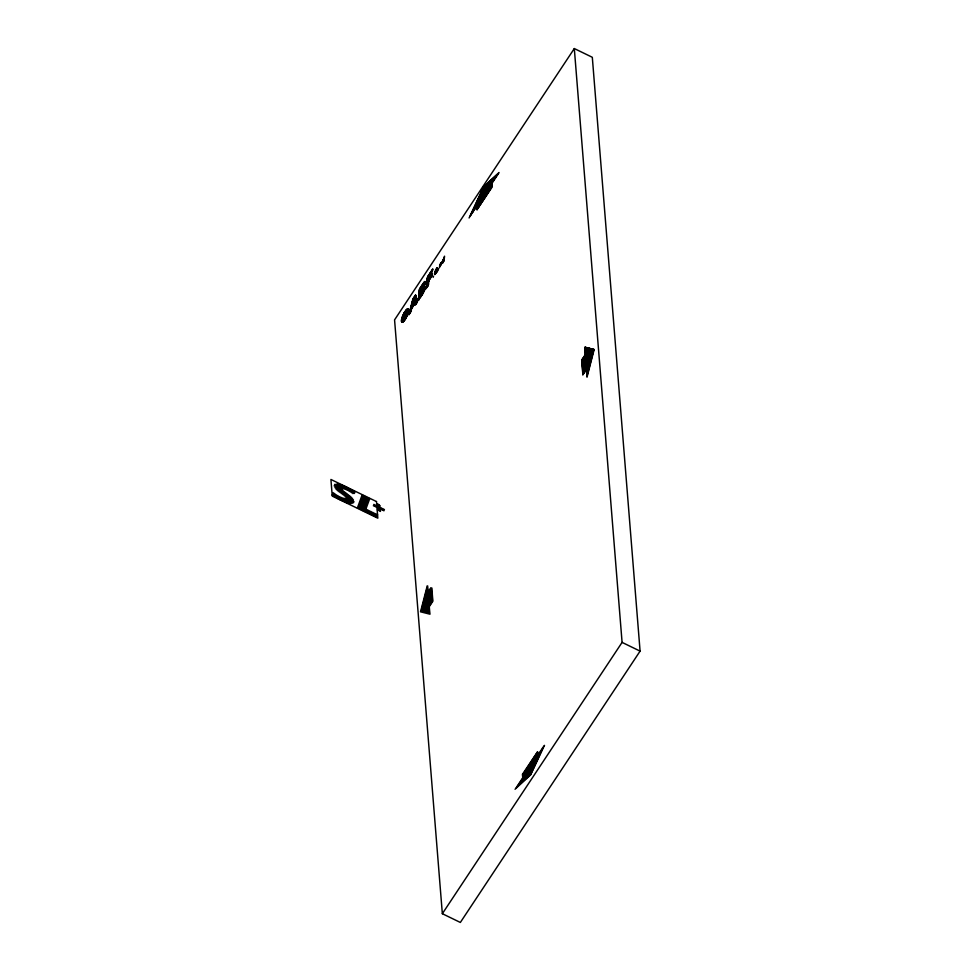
<?xml version="1.0" encoding="UTF-8"?>
<svg xmlns="http://www.w3.org/2000/svg" width="971" height="971" viewBox="0 0 971 971"><rect width="100%" height="100%" fill="white"/><g stroke="black" fill="none" stroke-linecap="round" stroke-linejoin="round"><path stroke-width="1.46" d="M584.651 348.067L584.882 347.145M581.653 360.969L582.102 359.246M584.724 349.075L585.21 347.217M581.738 361.977L582.661 358.408M584.809 350.082L585.525 347.302M581.811 362.984L583.219 357.559M584.894 351.089L585.853 347.387M581.896 363.991L583.777 356.721M584.967 352.085L586.168 347.46M581.981 364.999L584.336 355.872M585.052 353.092L586.484 347.545M582.066 365.994L584.894 355.034M585.137 354.099L586.812 347.63M582.139 367.002L587.127 347.703M582.224 368.009L587.443 347.788M582.309 369.016L587.771 347.873M582.382 370.024L588.086 347.946M582.466 371.031L588.414 348.031M582.551 372.039L588.729 348.116M582.624 373.046L589.045 348.188M582.709 374.053L589.373 348.273M582.794 375.061L589.688 348.358M583.316 374.345L590.004 348.443M583.874 373.507L590.332 348.516M584.433 372.658L590.647 348.601M584.991 371.82L590.975 348.686M585.549 370.971L591.29 348.759M586.108 370.121L591.606 348.844M586.435 370.206L591.934 348.929M586.508 371.213L592.249 349.002M586.593 372.221L592.565 349.087M586.678 373.228L592.893 349.172M586.751 374.236L593.208 349.244M586.836 375.243L593.524 349.329M586.921 376.25L593.851 349.414M586.994 377.258L594.167 349.499M436.986 268.773L437.326 267.838M444.099 257.412L444.548 256.162M352.085 503.403L353.42 499.725M353.444 502.82L353.93 501.485M334.23 485.961L334.837 484.298M332.191 495.283L333.174 492.576M334.946 487.697L336.282 484.031M333.284 495.975L334.242 493.317M335.82 488.996L337.629 484.007M334.376 496.654L335.323 494.057M336.803 489.979L338.915 484.177M335.468 497.334L336.391 494.797M337.811 490.889L340.141 484.48M336.573 497.989L337.507 495.428M338.867 491.702L341.367 484.832M337.702 498.584L338.624 496.047M339.923 492.491L342.545 485.269M338.83 499.179L339.741 496.667M340.991 493.244L343.722 485.731M339.959 499.774L340.906 497.176M342.059 494.021L343.249 490.731M343.88 488.996L344.875 486.253M341.088 500.368L342.059 497.686M343.115 494.797L344.292 491.557M345.093 489.348L346.028 486.787M342.241 500.89L343.273 498.062M344.147 495.647L345.336 492.382M346.259 489.845L347.157 487.369M343.394 501.412L344.511 498.341M345.142 496.618L346.392 493.159M344.559 501.898L347.46 493.923M348.54 490.974L349.414 488.534M345.749 502.347L348.504 494.749M349.657 491.581L350.555 489.129M346.938 502.747L349.548 495.574M350.774 492.2L351.672 489.748M348.164 503.087L350.592 496.412M351.854 492.916L352.764 490.416M349.414 503.33L351.587 497.37M352.946 493.632L353.869 491.083M350.701 503.488L352.558 498.39M354.342 493.486L354.973 491.751M440.069 264.682L440.336 263.954M442.727 262.983L443.031 262.146M357.401 507.93L362.134 494.931M358.323 508.379L363.057 495.38M359.476 508.938L364.198 495.926M360.617 509.484L365.339 496.484M361.758 510.042L366.48 497.043M362.899 510.6L367.621 497.589M364.04 511.147L368.762 498.147M365.181 511.705L366.128 509.107M366.322 512.251L367.269 509.666M367.463 512.809L368.41 510.224M368.604 513.368L369.55 510.77M369.745 513.914L370.691 511.329M373.41 505.806L373.944 504.337M370.898 514.472L371.832 511.887M374.369 506.267L374.903 504.799M372.039 515.031L372.973 512.433M375.316 506.728L375.85 505.26M373.18 515.577L374.114 512.991M376.263 507.19L376.797 505.721M377.039 505.054L377.501 503.791M374.32 516.135L375.255 513.55M378.459 504.252L377.258 507.675M375.461 516.693L376.396 514.096M378.411 510.515L380.171 505.685M376.602 517.24L377.549 514.654M379.37 510.977L380.608 507.566M380.316 511.438L380.571 510.722M381.02 509.496L381.554 508.027M381.967 509.957L382.501 508.488M382.926 510.418L383.46 508.95M403.657 314.41L404.482 312.14M407.686 310.198L408.148 308.948M435.166 274.308L435.469 273.482M440.664 263.675L441.016 262.716M401.776 318.27L403.074 314.75M401.472 319.702L403.9 313.123M401.399 320.527L402.285 318.112M404.324 313.184L404.992 311.388M401.484 321.522L402.043 319.993M401.606 321.814L402.115 320.406M403.099 317.748L404.494 313.949M404.871 312.322L405.854 310.271M401.751 322.032L402.237 320.697M403.074 318.415L405.004 313.196M405.732 311.193L406.23 309.846M401.933 322.141L402.395 320.891M403.135 318.876L404.142 316.145M404.858 314.216L405.441 312.613M406.109 310.805L406.582 309.531M402.14 322.214L402.589 320.964M403.256 319.168L404.118 316.813M405.247 313.767L405.793 312.274M406.448 310.502L406.898 309.264M402.37 322.178L402.819 320.976M403.426 319.325L404.191 317.25M405.49 313.718L406.084 312.079M406.74 310.307L407.189 309.094M402.625 322.117L403.062 320.916M403.645 319.338L404.312 317.517M405.744 313.621L406.327 312.055M407.019 310.162L407.468 308.948M402.904 321.971L403.341 320.758M403.912 319.216L404.519 317.578M406.254 312.856L406.485 312.237M407.274 310.101L407.723 308.887M403.196 321.789L403.645 320.564M404.239 318.961L404.846 317.323M407.492 310.125L407.954 308.875M403.523 321.522L403.985 320.26M405.635 315.781L405.999 314.786M403.863 321.219L404.361 319.86M405.077 317.918L406.509 314.009M407.832 310.429L408.33 309.081M404.239 320.782L404.761 319.374M405.647 316.971L406.667 314.216M407.941 310.744L408.475 309.312M404.64 320.321L405.235 318.731M408.002 311.181L408.573 309.628M405.113 319.665L405.781 317.833M407.99 311.837L408.657 310.028M405.623 318.876L406.533 316.4M407.784 313.026L408.657 310.635M412.517 300.16L413.112 298.534M406.23 317.845L408.585 311.46M411.995 302.187L413.622 297.757M407.104 316.085L408.293 312.868M411.473 304.226L414.132 296.992M410.951 306.253L414.641 296.228M410.43 308.293L415.151 295.451M409.908 310.319L415.588 294.893M409.386 312.346L413.646 300.779M414.156 299.408L415.685 295.233M408.864 314.386L413.209 302.6M414.241 299.784L415.794 295.572M408.912 314.859L412.76 304.421M414.326 300.16L415.891 295.912M409.422 314.094L412.748 305.064M414.411 300.537L416.001 296.252M409.932 313.33L413.258 304.287M414.496 300.925L416.098 296.592M410.442 312.553L411.437 309.87M412.214 307.758L413.767 303.522M414.593 301.301L416.195 296.932M412.724 306.994L414.277 302.746M414.678 301.678L416.304 297.272M413.233 306.217L416.401 297.612M419.278 289.783L419.739 288.533M413.743 305.452L416.498 297.951M419.205 290.608L420.249 287.756M414.253 304.688L416.608 298.291M419.132 291.421L420.759 286.991M414.763 303.911L416.705 298.631M419.059 292.235L421.268 286.227M415.09 303.62L416.802 298.971M418.987 293.06L421.778 285.45M415.175 303.996L416.911 299.311M418.902 293.873L422.288 284.685M415.272 304.372L417.008 299.651M418.829 294.686L421.28 288.059M421.378 287.756L422.786 283.957M415.357 304.748L417.105 299.99M418.756 295.5L421.208 288.86M421.887 286.991L423.271 283.241M415.539 304.858L417.214 300.33M418.683 296.325L421.135 289.661M422.385 286.263L423.732 282.61M416.049 304.093L417.312 300.67M418.61 297.138L421.062 290.463M422.81 285.741L424.145 282.112M416.559 303.328L417.409 301.01M418.537 297.951L421.523 289.844M423.113 285.535L424.485 281.784M417.069 302.551L417.518 301.35M418.465 298.777L422.057 289.006M423.295 285.632L424.8 281.554M418.392 299.59L420.844 292.926M421.183 292.004L422.701 287.877M423.307 286.214L425.055 281.481M418.319 300.403L420.759 293.752M421.693 291.239L425.249 281.554M418.598 300.245L420.686 294.565M422.179 290.535L425.407 281.76M422.591 290.026L425.492 282.148M419.108 299.481L421.135 294.589M422.895 289.807L425.444 282.889M427.228 278.034L427.895 276.225M420.127 297.939L421.645 293.812M423.077 289.916L424.218 286.821M427.155 278.847L428.405 275.448M420.637 297.175L422.215 292.866M423.113 290.438L424.521 286.615M427.082 279.66L428.915 274.684M421.147 296.398L424.8 286.457M427.009 280.485L429.425 273.919M421.657 295.633L425.019 286.494M426.937 281.299L429.935 273.142M422.191 294.808L425.177 286.676M426.864 282.112L430.444 272.378M422.725 293.958L425.274 287.015M426.779 282.937L429.291 276.104M429.413 275.788L430.954 271.601M423.32 292.939L425.262 287.671M426.706 283.75L429.231 276.917M429.922 275.011L431.464 270.836M424.169 291.264L424.995 289.03M426.633 284.564L429.158 277.718M430.432 274.247L431.974 270.072M426.56 285.377L429.158 278.337M430.942 273.47L432.483 269.295M426.487 286.202L429.668 277.56M431.452 272.705L432.848 268.931M426.415 287.015L430.177 276.796M431.961 271.941L432.763 269.756M426.342 287.829L428.854 280.983M429.133 280.231L430.687 276.031M429.643 279.466L431.197 275.254M426.257 288.678L428.781 281.796M430.153 278.701L431.707 274.49M427.264 287.173L428.648 283.411M430.663 277.924L432.216 273.713M427.774 286.396L428.575 284.224M431.173 277.16L432.241 274.259M431.682 276.383L432.168 275.06M434.632 272.681L435.663 269.877M433.127 277.39L433.539 276.189M434.498 273.664L435.129 271.953M435.845 269.999L436.258 268.894M436.392 269.125L436.707 268.275M434.632 274.538L435.008 273.494M436.756 268.761L437.059 267.935M434.85 274.55L435.166 273.688M437.047 269.185L437.484 268.02M435.578 273.798L435.93 272.827M437.011 269.926L437.545 268.469M436.1 272.985L437.484 269.234M436.683 272.05L436.95 271.31M436.962 271.88L437.253 271.115M439.584 266.005L440.021 264.804M439.499 266.831L440.069 265.301M439.426 267.656L439.924 266.297M441.065 263.202L441.38 262.364M441.125 263.639L441.55 262.486M441.052 264.452L441.562 263.092M440.98 265.277L441.477 263.918M442.303 261.697L443.031 259.706M442.169 262.656L442.727 261.138M443.213 259.815L443.541 258.929M442.218 263.141L442.63 262.036M444.026 258.237L444.524 256.878M442.4 263.25L442.715 262.413M443.929 259.123L444.451 257.703M443.832 259.985L444.366 258.529M365.909 509.01L369.733 498.609M377.452 510.042L379.406 504.714M404.616 318.537L405.356 316.558M443.65 259.257L443.881 258.626M443.262 262.17L444.293 259.354M437.921 270.496L438.649 268.542M443.783 261.345L444.22 260.179M401.399 321.122L402.055 319.374M347.4 490.355L348.286 487.952M434.51 274.235L434.984 272.985M437.29 271.601L437.593 270.788M439.657 265.18L439.984 264.318M383.873 510.88L384.431 509.423M469.078 217.99L483.643 186.687M470.098 216.46L484.177 186.189M471.117 214.919L484.711 185.704M472.124 213.389L485.233 185.218M473.144 211.86L485.767 184.721M474.164 210.331L486.301 184.235M475.171 208.789L486.823 183.75M476.191 207.26L487.357 183.252M476.725 206.774L487.891 182.766M476.761 207.321L488.413 182.281M476.81 207.879L488.947 181.783M476.858 208.437L489.481 181.298M476.895 208.983L490.003 180.812M476.943 209.542L490.537 180.327M477.052 209.942L491.071 179.829M478.072 208.413L491.593 179.344M479.091 206.884L492.127 178.858M480.099 205.342L492.661 178.361M481.118 203.813L493.183 177.875M482.138 202.284L493.717 177.39M483.145 200.754L494.251 176.892M484.165 199.213L494.773 176.406M485.184 197.683L495.307 175.921M486.192 196.154L491.957 183.774M492.443 182.73L495.841 175.423M487.211 194.613L491.994 184.332M493.45 181.201L496.363 174.938M488.231 193.083L492.042 184.891M494.47 179.671L496.897 174.452M489.238 191.554L492.091 185.437M495.489 178.13L497.431 173.955M490.258 190.025L492.127 185.995M496.497 176.601L497.953 173.469M491.277 188.483L492.176 186.553M497.516 175.071L498.487 172.984M498.536 173.53L499.021 172.486M574.31 48.55L394.566 319.872L442.339 913.711L460.351 922.45L640.083 651.128L592.31 57.289L574.31 48.55L622.083 642.389L442.339 913.711M536.66 752.634L537.643 751.724M543.481 746.347L544.537 745.364M535.652 754.164L537.691 752.282M542.461 747.876L544.051 746.408M534.633 755.705L537.74 752.841M541.454 749.406L543.566 747.452M533.613 757.234L537.788 753.387M540.434 750.947L543.08 748.495M532.606 758.764L537.825 753.945M539.415 752.476L542.595 749.539M531.586 760.305L537.873 754.491M538.407 754.006L542.109 750.583M530.567 761.834L541.624 751.627M529.559 763.364L541.138 752.671M528.54 764.893L540.653 753.714M527.52 766.435L540.167 754.758M526.513 767.964L539.682 755.802M525.493 769.493L539.196 756.846M524.474 771.035L538.711 757.89M523.466 772.564L538.225 758.934M522.447 774.093L537.74 759.977M522.422 774.724L537.254 761.021M522.459 775.271L536.769 762.065M522.507 775.829L536.283 763.109M522.556 776.387L535.798 764.153M522.592 776.934L535.312 765.197M522.641 777.492L534.827 766.24M522.155 778.536L534.341 767.284M521.136 780.065L533.856 768.328M520.128 781.594L533.37 769.372M519.109 783.136L532.885 770.416M518.089 784.665L532.399 771.46M517.082 786.194L531.914 772.503M516.062 787.736L531.428 773.547M515.043 789.265L530.943 774.591M427.119 585.865L427.762 586.023M426.876 586.787L427.835 587.03M430.723 587.771L431.949 588.074M426.633 587.71L427.92 588.038M430.165 588.608L432.034 589.081M426.403 588.644L428.005 589.045M429.595 589.458L432.119 590.089M426.16 589.567L428.077 590.052M429.036 590.295L432.192 591.096M425.917 590.489L428.162 591.06M428.478 591.145L432.277 592.104M425.686 591.412L432.362 593.111M425.444 592.346L432.435 594.118M425.201 593.269L432.52 595.126M424.97 594.191L432.605 596.133M424.728 595.114L432.678 597.141M424.485 596.048L432.763 598.148M424.242 596.971L432.848 599.156M424.011 597.893L432.92 600.151M423.769 598.816L433.005 601.158M423.526 599.75L432.496 602.02M423.295 600.673L431.937 602.857M423.053 601.595L431.379 603.707M422.81 602.518L430.821 604.557M422.579 603.452L430.25 605.394M422.336 604.375L429.692 606.244M422.094 605.297L429.461 607.166M421.851 606.22L429.534 608.174M421.62 607.142L429.619 609.181M421.378 608.077L429.704 610.189M421.135 608.999L429.777 611.196M420.904 609.922L429.862 612.191M420.661 610.844L429.947 613.199M420.419 611.779L430.019 614.206M622.083 642.389L640.083 651.128M376.493 501.558L330.917 479.456L332.252 496.084L377.828 518.186L376.493 501.558"/></g></svg>
